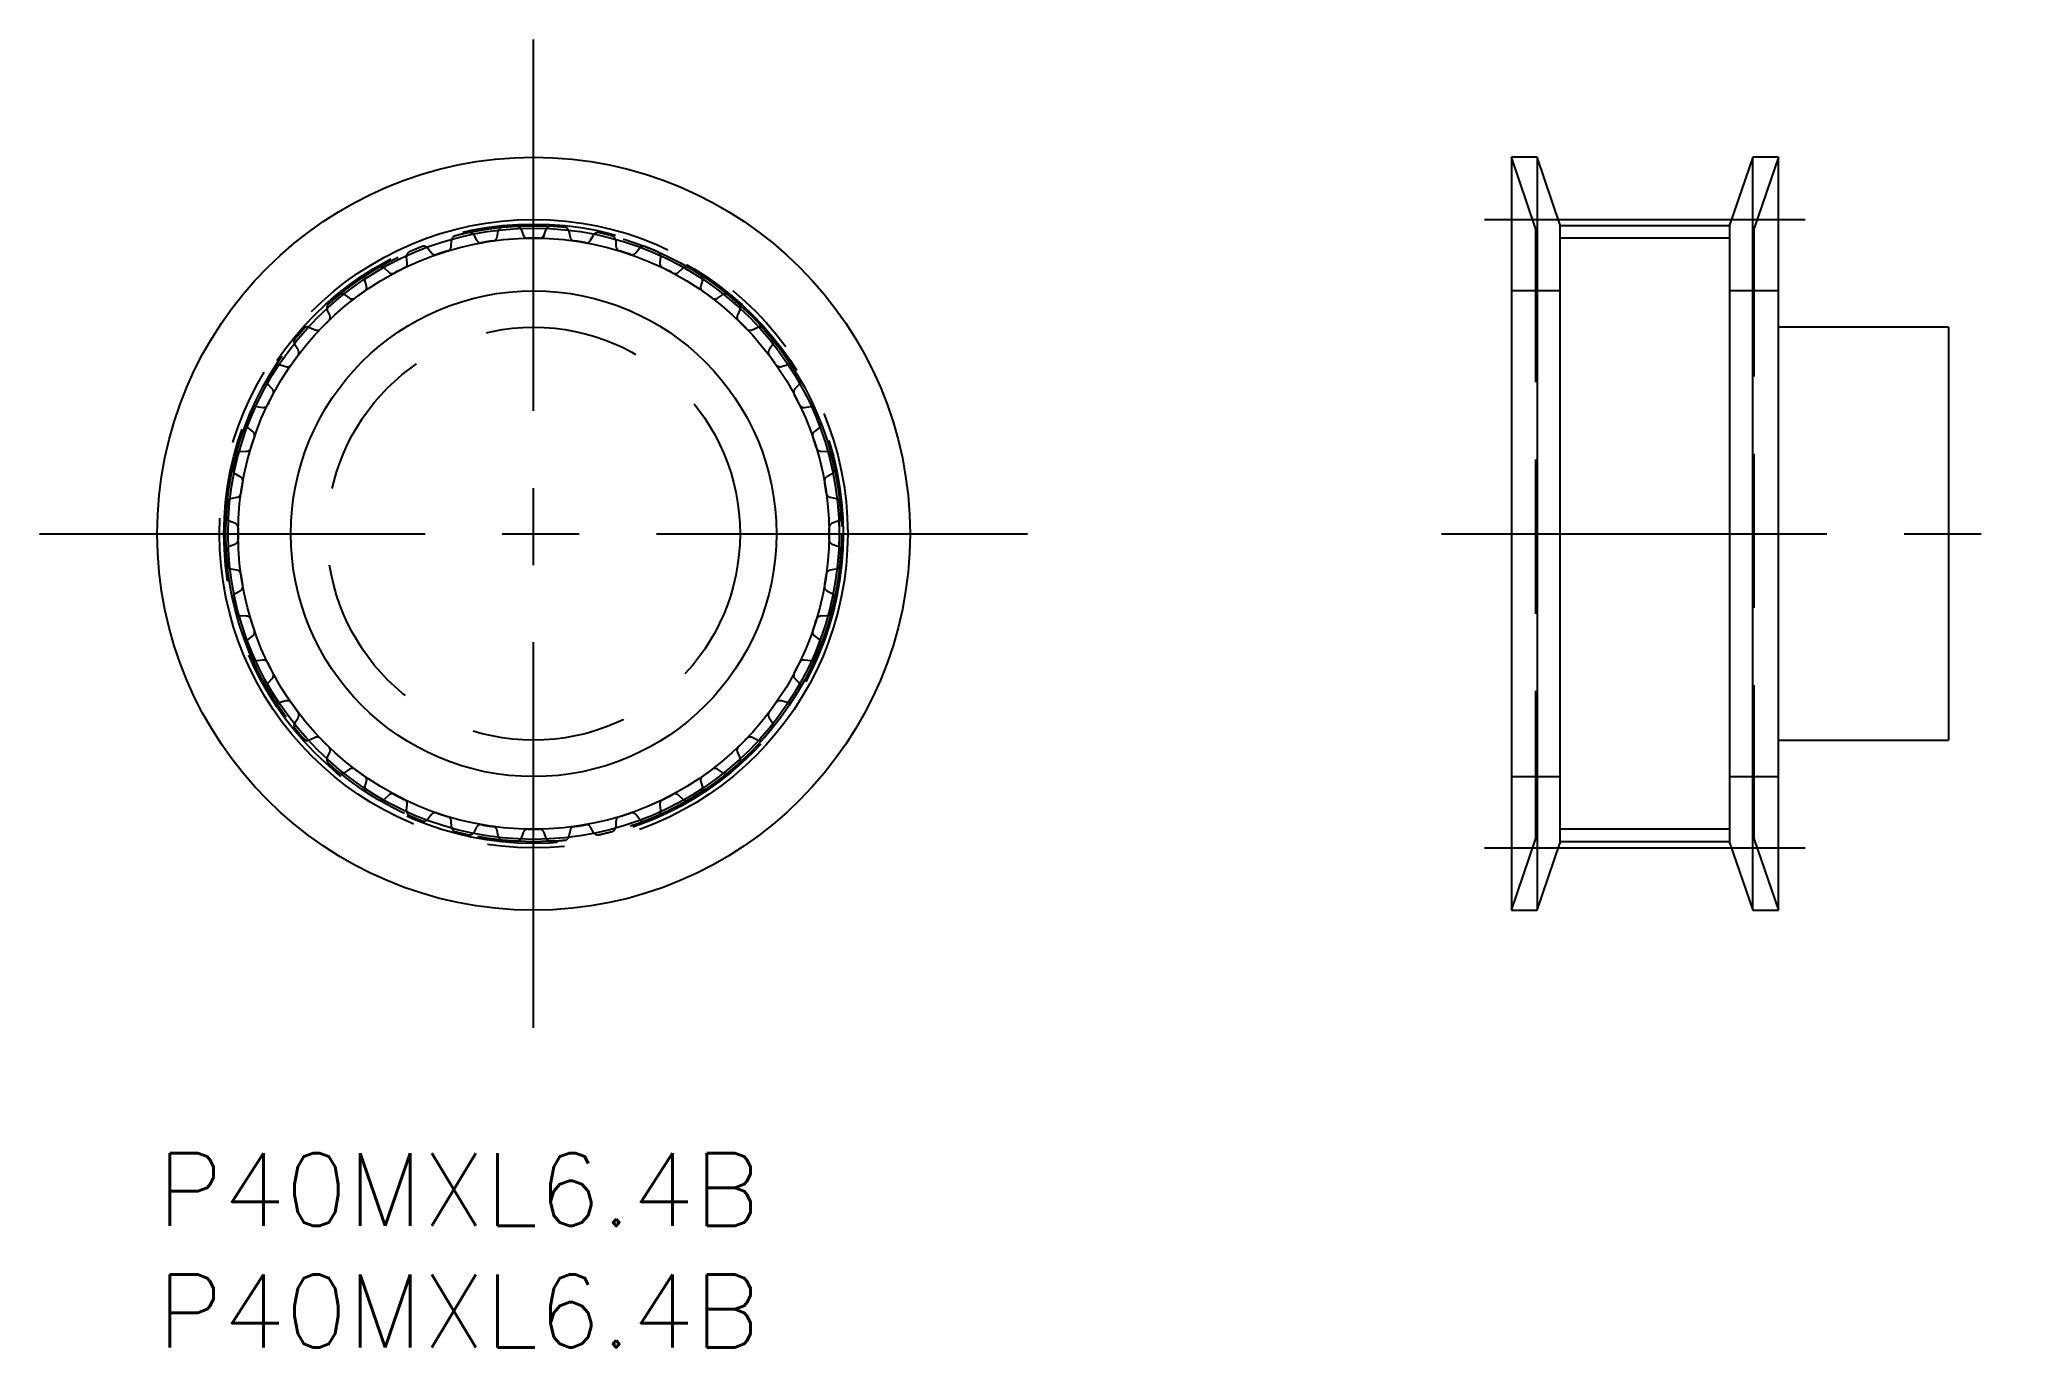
# Model space of a CAD drawing. Extents: x -4.8 to 76.6, y -8 to 45.8.
import ezdxf

# ---------------------------------------------------------------- set-up
doc = ezdxf.new("R2010")
doc.units = 0
doc.header["$LTSCALE"] = 0.5
for name, pattern in [('CENTER', [50.8, 31.75, -6.35, 6.35, -6.35]), ('DASHED', [19.05, 12.7, -6.35]), ('PHANTOM', [63.5, 31.75, -6.35, 6.35, -6.35, 6.35, -6.35])]:
    doc.linetypes.add(name, pattern=pattern)
for name, color, linetype in [('MSM_CENTER', 1, 'CENTER'), ('MSM_CONTINUOUS', 7, 'CONTINUOUS'), ('MSM_DASHED', 4, 'DASHED'), ('MSM_IMAGINARY', 6, 'PHANTOM'), ('MSM_NARROW', 5, 'CONTINUOUS'), ('MSM_PART_NUMBER', 7, 'CONTINUOUS')]:
    doc.layers.add(name, color=color, linetype=linetype)
doc.styles.get("Standard").update_dxf_attribs({"font": 'txt.shx', "height": 3, "bigfont": 'bigfont.shx'})

msp = doc.modelspace()

# ---------------------------------------------------------------- linework, layer by layer
at = {"layer": 'MSM_CENTER'}
for p, q in [((15.5, 5.156), (15.5, 45.844)), ((54.664, 38.435), (67.864, 38.435)), ((-4.844, 25.5), (35.844, 25.5)), ((52.884, 25.5), (76.644, 25.5)), ((54.664, 12.565), (67.864, 12.565))]:
    msp.add_line(p, q, dxfattribs=at)
msp.add_circle((15.5, 25.5), 12.935, dxfattribs=at)
at = {"layer": 'MSM_CONTINUOUS'}
for p, q in [((56.821, 41), (55.764, 41)), ((55.764, 41), (55.764, 10)), ((57.764, 38.25), (56.821, 41)), ((56.821, 41), (56.821, 10)), ((65.707, 41), (64.764, 38.25)), ((66.764, 41), (65.707, 41)), ((65.707, 10), (65.707, 41)), ((66.764, 10), (66.764, 41)), ((57.764, 38.25), (57.764, 12.75)), ((64.764, 38.18), (57.764, 38.18)), ((64.764, 12.75), (64.764, 38.25)), ((73.764, 34), (66.764, 34)), ((73.764, 34), (73.764, 17)), ((66.764, 17), (73.764, 17)), ((56.821, 10), (57.764, 12.75)), ((64.764, 12.82), (57.764, 12.82)), ((64.764, 12.75), (65.707, 10)), ((55.764, 10), (56.821, 10)), ((65.707, 10), (66.764, 10))]:
    msp.add_line(p, q, dxfattribs=at)
for radius in [15.5, 12.583, 10]:
    msp.add_circle((15.5, 25.5), radius, dxfattribs=at)
at = {"layer": 'MSM_DASHED'}
for p, q in [((56.764, 38.083), (55.764, 41)), ((66.764, 41), (65.764, 38.083)), ((12.108, 37.33), (12.116, 37.574)), ((13.034, 37.794), (13.152, 37.581)), ((14, 37.715), (14.046, 37.955)), ((14.987, 38.029), (15.071, 37.799)), ((15.929, 37.799), (16.013, 38.029)), ((16.954, 37.955), (17, 37.715)), ((17.848, 37.581), (17.966, 37.794)), ((18.884, 37.574), (18.892, 37.33)), ((56.764, 38.083), (56.764, 12.917)), ((65.764, 12.917), (65.764, 38.083)), ((10.299, 36.654), (10.269, 36.896)), ((11.141, 37.257), (11.291, 37.065)), ((19.709, 37.065), (19.859, 37.257)), ((20.731, 36.896), (20.701, 36.654)), ((8.618, 35.703), (8.551, 35.937)), ((9.355, 36.43), (9.534, 36.264)), ((21.466, 36.264), (21.645, 36.43)), ((22.449, 35.937), (22.382, 35.703)), ((7.721, 35.335), (7.923, 35.198)), ((23.077, 35.198), (23.279, 35.335)), ((57.764, 35.5), (55.764, 35.5)), ((66.764, 35.5), (64.764, 35.5)), ((7.107, 34.5), (7.003, 34.722)), ((23.997, 34.722), (23.893, 34.5)), ((6.278, 33.997), (6.5, 33.893)), ((24.5, 33.893), (24.722, 33.997)), ((5.802, 33.077), (5.665, 33.279)), ((25.335, 33.279), (25.198, 33.077)), ((5.063, 32.449), (5.297, 32.382)), ((25.703, 32.382), (25.937, 32.449)), ((4.736, 31.466), (4.57, 31.645)), ((26.43, 31.645), (26.264, 31.466)), ((4.104, 30.731), (4.346, 30.701)), ((26.654, 30.701), (26.896, 30.731)), ((3.935, 29.709), (3.743, 29.859)), ((27.257, 29.859), (27.065, 29.709)), ((3.426, 28.884), (3.67, 28.892)), ((27.33, 28.892), (27.574, 28.884)), ((3.419, 27.848), (3.206, 27.966)), ((27.794, 27.966), (27.581, 27.848)), ((3.045, 26.954), (3.285, 27)), ((27.715, 27), (27.955, 26.954)), ((3.201, 25.929), (2.971, 26.013)), ((28.029, 26.013), (27.799, 25.929)), ((2.971, 24.987), (3.201, 25.071)), ((27.799, 25.071), (28.029, 24.987)), ((3.285, 24), (3.045, 24.046)), ((27.955, 24.046), (27.715, 24)), ((3.206, 23.034), (3.419, 23.152)), ((27.581, 23.152), (27.794, 23.034)), ((3.67, 22.108), (3.426, 22.116)), ((27.574, 22.116), (27.33, 22.108)), ((3.743, 21.141), (3.935, 21.291)), ((27.065, 21.291), (27.257, 21.141)), ((4.346, 20.299), (4.104, 20.269)), ((26.896, 20.269), (26.654, 20.299)), ((4.57, 19.355), (4.736, 19.534)), ((26.264, 19.534), (26.43, 19.355)), ((5.297, 18.618), (5.063, 18.551)), ((25.937, 18.551), (25.703, 18.618)), ((5.665, 17.721), (5.802, 17.923)), ((25.198, 17.923), (25.335, 17.721)), ((6.5, 17.107), (6.278, 17.003)), ((7.003, 16.278), (7.107, 16.5)), ((23.893, 16.5), (23.997, 16.278)), ((24.722, 17.003), (24.5, 17.107)), ((7.923, 15.802), (7.721, 15.665)), ((23.279, 15.665), (23.077, 15.802)), ((55.764, 15.5), (57.764, 15.5)), ((64.764, 15.5), (66.764, 15.5)), ((8.551, 15.063), (8.618, 15.297)), ((9.534, 14.736), (9.355, 14.57)), ((21.645, 14.57), (21.466, 14.736)), ((22.382, 15.297), (22.449, 15.063)), ((10.269, 14.104), (10.299, 14.346)), ((11.291, 13.935), (11.141, 13.743)), ((19.859, 13.743), (19.709, 13.935)), ((20.701, 14.346), (20.731, 14.104)), ((12.116, 13.426), (12.108, 13.67)), ((13.152, 13.419), (13.034, 13.206)), ((14.046, 13.045), (14, 13.285)), ((15.071, 13.201), (14.987, 12.971)), ((16.013, 12.971), (15.929, 13.201)), ((17, 13.285), (16.954, 13.045)), ((17.966, 13.206), (17.848, 13.419)), ((18.892, 13.67), (18.884, 13.426)), ((55.764, 10), (56.764, 12.917)), ((65.764, 12.917), (66.764, 10))]:
    msp.add_line(p, q, dxfattribs=at)
for radius in [12.75, 8.5]:
    msp.add_circle((15.5, 25.5), radius, dxfattribs=at)
for centre, radius, start, end in [((12.316, 37.567), 0.2, 104.78159, 178), ((15.5, 25.5), 12.68, 102.21843, 104.78156), ((12.859, 37.697), 0.2, 29, 102.21837), ((13.327, 37.678), 0.2, 209, 280.11756), ((15.5, 25.5), 12.17, 97.88244, 100.11756), ((13.804, 37.753), 0.2, 277.88244, 349), ((14.243, 37.917), 0.2, 95.78159, 169), ((15.5, 25.5), 12.68, 93.21843, 95.78156), ((14.799, 37.96), 0.2, 20, 93.21837), ((15.259, 37.868), 0.2, 200, 271.11756), ((15.5, 25.5), 12.17, 88.88244, 91.11756), ((15.741, 37.868), 0.2, 268.88244, 340), ((16.201, 37.96), 0.2, 86.78156, 160), ((15.5, 25.5), 12.68, 84.21843, 86.78156), ((16.757, 37.917), 0.2, 11, 84.21837), ((17.196, 37.753), 0.2, 191, 262.11756), ((15.5, 25.5), 12.17, 79.88244, 82.11756), ((17.673, 37.678), 0.2, 259.88244, 331), ((18.141, 37.697), 0.2, 77.78156, 151), ((15.5, 25.5), 12.68, 75.21843, 77.78156), ((18.684, 37.567), 0.2, 2, 75.21837), ((10.467, 36.92), 0.2, 113.78158, 187), ((15.5, 25.5), 12.68, 111.21843, 113.78156), ((10.983, 37.134), 0.2, 38, 111.21837), ((11.449, 37.188), 0.2, 218, 289.11756), ((15.5, 25.5), 12.17, 106.88244, 109.11756), ((11.908, 37.337), 0.2, 286.88244, 358), ((19.092, 37.337), 0.2, 182, 253.11756), ((15.5, 25.5), 12.17, 70.88244, 73.11756), ((19.551, 37.188), 0.2, 250.88244, 322), ((20.017, 37.134), 0.2, 68.78156, 142), ((15.5, 25.5), 12.68, 66.21843, 68.78156), ((20.533, 36.92), 0.2, 353, 66.21837), ((8.743, 35.992), 0.2, 122.78158, 196), ((15.5, 25.5), 12.68, 120.21843, 122.78156), ((9.219, 36.284), 0.2, 47, 120.21837), ((9.67, 36.41), 0.2, 227, 298.11756), ((15.5, 25.5), 12.17, 115.88244, 118.11756), ((10.1, 36.629), 0.2, 295.88244, 7), ((20.9, 36.629), 0.2, 173, 244.11756), ((15.5, 25.5), 12.17, 61.88244, 64.11756), ((21.33, 36.41), 0.2, 241.88244, 313), ((21.781, 36.284), 0.2, 59.78156, 133), ((15.5, 25.5), 12.68, 57.21844, 59.78156), ((22.257, 35.992), 0.2, 344, 57.2185), ((15.5, 25.5), 12.68, 129.21843, 131.78156), ((7.609, 35.169), 0.2, 56, 129.21837), ((8.035, 35.364), 0.2, 236, 307.11756), ((15.5, 25.5), 12.17, 124.88244, 127.11756), ((8.426, 35.647), 0.2, 304.88244, 16), ((22.574, 35.647), 0.2, 164, 235.11756), ((15.5, 25.5), 12.17, 52.88244, 55.11756), ((22.965, 35.364), 0.2, 232.88244, 304), ((23.391, 35.169), 0.2, 50.78156, 124), ((15.5, 25.5), 12.68, 48.21843, 50.78156), ((15.5, 25.5), 12.17, 133.88244, 136.11756), ((7.185, 34.806), 0.2, 131.78158, 205), ((6.925, 34.416), 0.2, 313.88244, 25), ((24.075, 34.416), 0.2, 155, 226.11756), ((15.5, 25.5), 12.17, 43.88244, 46.11756), ((23.815, 34.806), 0.2, 335, 48.21837), ((5.831, 33.391), 0.2, 140.78158, 214), ((15.5, 25.5), 12.68, 138.21844, 140.78156), ((6.194, 33.815), 0.2, 65, 138.21844), ((6.584, 34.075), 0.2, 245, 316.11756), ((24.416, 34.075), 0.2, 223.88244, 295), ((24.806, 33.815), 0.2, 41.78157, 115), ((15.5, 25.5), 12.68, 39.21843, 41.78156), ((25.169, 33.391), 0.2, 326, 39.21837), ((15.5, 25.5), 12.17, 142.88244, 145.11756), ((5.636, 32.965), 0.2, 322.88244, 34), ((25.364, 32.965), 0.2, 146, 217.11756), ((15.5, 25.5), 12.17, 34.88244, 37.11756), ((4.716, 31.781), 0.2, 149.78158, 223), ((15.5, 25.5), 12.68, 147.21844, 149.78156), ((5.008, 32.257), 0.2, 74, 147.21844), ((5.353, 32.574), 0.2, 254, 325.11756), ((25.647, 32.574), 0.2, 214.88244, 286), ((25.992, 32.257), 0.2, 32.78157, 106), ((15.5, 25.5), 12.68, 30.21843, 32.78156), ((26.284, 31.781), 0.2, 317, 30.21837), ((15.5, 25.5), 12.17, 151.88244, 154.11756), ((4.59, 31.33), 0.2, 331.88244, 43), ((26.41, 31.33), 0.2, 137, 208.11756), ((15.5, 25.5), 12.17, 25.88244, 28.11756), ((15.5, 25.5), 12.68, 156.21844, 158.78156), ((4.08, 30.533), 0.2, 83, 156.21844), ((4.371, 30.9), 0.2, 263, 334.11756), ((26.629, 30.9), 0.2, 205.88244, 277), ((26.92, 30.533), 0.2, 23.78157, 97), ((15.5, 25.5), 12.68, 21.21844, 23.78156), ((3.866, 30.017), 0.2, 158.78158, 232), ((15.5, 25.5), 12.17, 160.88244, 163.11756), ((3.812, 29.551), 0.2, 340.88244, 52), ((27.188, 29.551), 0.2, 128, 199.11756), ((15.5, 25.5), 12.17, 16.88244, 19.11756), ((27.134, 30.017), 0.2, 308, 21.21844), ((15.5, 25.5), 12.68, 165.21844, 167.78156), ((3.433, 28.684), 0.2, 92, 165.21844), ((3.663, 29.092), 0.2, 272, 343.11756), ((27.337, 29.092), 0.2, 196.88244, 268), ((27.567, 28.684), 0.2, 14.78157, 88), ((15.5, 25.5), 12.68, 12.21843, 14.78156), ((3.303, 28.141), 0.2, 167.78158, 241), ((3.322, 27.673), 0.2, 349.88244, 61), ((27.678, 27.673), 0.2, 119, 190.11756), ((27.697, 28.141), 0.2, 299, 12.21837), ((3.083, 26.757), 0.2, 101, 174.21844), ((3.247, 27.196), 0.2, 281, 352.11756), ((15.5, 25.5), 12.17, 169.88244, 172.11756), ((15.5, 25.5), 12.17, 7.88245, 10.11756), ((27.753, 27.196), 0.2, 187.88238, 259), ((27.917, 26.757), 0.2, 5.78157, 79), ((15.5, 25.5), 12.68, 174.21844, 176.78156), ((3.04, 26.201), 0.2, 176.78158, 250), ((27.96, 26.201), 0.2, 290, 3.21844), ((15.5, 25.5), 12.68, 3.21844, 5.78156), ((3.132, 25.741), 0.2, 358.88244, 70), ((3.132, 25.259), 0.2, 290, 1.11756), ((15.5, 25.5), 12.17, 178.88244, 181.11756), ((27.868, 25.741), 0.2, 110, 181.11756), ((15.5, 25.5), 12.17, 358.88245, 1.11756), ((27.868, 25.259), 0.2, 178.88238, 250), ((3.04, 24.799), 0.2, 110, 183.21837), ((15.5, 25.5), 12.68, 183.21843, 185.78156), ((27.96, 24.799), 0.2, 356.78157, 70), ((15.5, 25.5), 12.68, 354.21843, 356.78156), ((3.083, 24.243), 0.2, 185.78158, 259), ((3.247, 23.804), 0.2, 7.88244, 79), ((15.5, 25.5), 12.17, 187.88244, 190.11756), ((15.5, 25.5), 12.17, 349.88244, 352.11756), ((27.753, 23.804), 0.2, 101, 172.11756), ((27.917, 24.243), 0.2, 281, 354.21837), ((3.303, 22.859), 0.2, 119, 192.21844), ((3.322, 23.327), 0.2, 299, 10.11756), ((27.678, 23.327), 0.2, 169.88244, 241), ((27.697, 22.859), 0.2, 347.78157, 61), ((15.5, 25.5), 12.68, 192.21844, 194.78156), ((3.433, 22.316), 0.2, 194.78158, 268), ((3.663, 21.908), 0.2, 16.88244, 88), ((27.337, 21.908), 0.2, 92, 163.11756), ((27.567, 22.316), 0.2, 272, 345.21837), ((15.5, 25.5), 12.68, 345.21843, 347.78156), ((15.5, 25.5), 12.17, 196.88244, 199.11756), ((3.812, 21.449), 0.2, 308, 19.11756), ((27.188, 21.449), 0.2, 160.88238, 232), ((15.5, 25.5), 12.17, 340.88245, 343.11756), ((3.866, 20.983), 0.2, 128, 201.21844), ((15.5, 25.5), 12.68, 201.21844, 203.78156), ((4.08, 20.467), 0.2, 203.78158, 277), ((26.92, 20.467), 0.2, 263, 336.21837), ((15.5, 25.5), 12.68, 336.21843, 338.78156), ((27.134, 20.983), 0.2, 338.78157, 52), ((4.371, 20.1), 0.2, 25.88244, 97), ((15.5, 25.5), 12.17, 205.88244, 208.11756), ((4.59, 19.67), 0.2, 317, 28.11756), ((26.41, 19.67), 0.2, 151.88244, 223), ((15.5, 25.5), 12.17, 331.88244, 334.11756), ((26.629, 20.1), 0.2, 83, 154.11756), ((4.716, 19.219), 0.2, 137, 210.21844), ((15.5, 25.5), 12.68, 210.21844, 212.78156), ((15.5, 25.5), 12.68, 327.21843, 329.78156), ((26.284, 19.219), 0.2, 329.78157, 43), ((5.008, 18.743), 0.2, 212.78158, 286), ((5.353, 18.426), 0.2, 34.88244, 106), ((15.5, 25.5), 12.17, 214.88244, 217.11756), ((5.636, 18.035), 0.2, 326, 37.11756), ((25.364, 18.035), 0.2, 142.88244, 214), ((15.5, 25.5), 12.17, 322.88244, 325.11756), ((25.647, 18.426), 0.2, 74, 145.11756), ((25.992, 18.743), 0.2, 254, 327.21837), ((5.831, 17.609), 0.2, 146, 219.21844), ((15.5, 25.5), 12.68, 219.21844, 221.78156), ((6.584, 16.925), 0.2, 43.88244, 115), ((24.416, 16.925), 0.2, 65, 136.11756), ((15.5, 25.5), 12.68, 318.21844, 320.78156), ((25.169, 17.609), 0.2, 320.78157, 34), ((6.194, 17.185), 0.2, 221.78158, 295), ((15.5, 25.5), 12.17, 223.88244, 226.11756), ((6.925, 16.584), 0.2, 335, 46.11756), ((24.075, 16.584), 0.2, 133.88244, 205), ((15.5, 25.5), 12.17, 313.88244, 316.11756), ((24.806, 17.185), 0.2, 245, 318.21844), ((7.185, 16.194), 0.2, 155, 228.21844), ((15.5, 25.5), 12.68, 228.21844, 230.78156), ((7.609, 15.831), 0.2, 230.78158, 304), ((8.035, 15.636), 0.2, 52.88244, 124), ((15.5, 25.5), 12.17, 232.88244, 235.11756), ((8.426, 15.353), 0.2, 344, 55.11756), ((22.574, 15.353), 0.2, 124.88244, 196), ((15.5, 25.5), 12.17, 304.88244, 307.11756), ((22.965, 15.636), 0.2, 56, 127.11756), ((23.391, 15.831), 0.2, 236, 309.21844), ((15.5, 25.5), 12.68, 309.21844, 311.78156), ((23.815, 16.194), 0.2, 311.78157, 25), ((8.743, 15.008), 0.2, 164, 237.21844), ((15.5, 25.5), 12.68, 237.21844, 239.78156), ((9.67, 14.59), 0.2, 61.88244, 133), ((15.5, 25.5), 12.17, 241.88244, 244.11756), ((15.5, 25.5), 12.17, 295.88244, 298.11756), ((21.33, 14.59), 0.2, 47, 118.11756), ((15.5, 25.5), 12.68, 300.21844, 302.78156), ((22.257, 15.008), 0.2, 302.78157, 16), ((9.219, 14.716), 0.2, 239.78158, 313), ((10.1, 14.371), 0.2, 353, 64.11756), ((10.467, 14.08), 0.2, 173, 246.21837), ((15.5, 25.5), 12.68, 246.21843, 248.78156), ((11.449, 13.812), 0.2, 70.88244, 142), ((15.5, 25.5), 12.17, 250.88244, 253.11756), ((11.908, 13.663), 0.2, 2, 73.11756), ((19.092, 13.663), 0.2, 106.88238, 178), ((15.5, 25.5), 12.17, 286.88245, 289.11756), ((19.551, 13.812), 0.2, 38, 109.11756), ((15.5, 25.5), 12.68, 291.21844, 293.78156), ((20.533, 14.08), 0.2, 293.78157, 7), ((20.9, 14.371), 0.2, 115.88244, 187), ((21.781, 14.716), 0.2, 227, 300.21844), ((10.983, 13.866), 0.2, 248.78158, 322), ((12.316, 13.433), 0.2, 182, 255.21837), ((15.5, 25.5), 12.68, 255.21843, 257.78156), ((12.859, 13.303), 0.2, 257.78158, 331), ((13.327, 13.322), 0.2, 79.88244, 151), ((15.5, 25.5), 12.17, 259.88244, 262.11756), ((13.804, 13.247), 0.2, 11, 82.11756), ((14.243, 13.083), 0.2, 191, 264.21837), ((15.259, 13.132), 0.2, 88.88238, 160), ((15.5, 25.5), 12.17, 268.88245, 271.11756), ((15.741, 13.132), 0.2, 20, 91.11756), ((16.757, 13.083), 0.2, 275.78157, 349), ((17.196, 13.247), 0.2, 97.88238, 169), ((15.5, 25.5), 12.17, 277.88245, 280.11756), ((17.673, 13.322), 0.2, 29, 100.11756), ((18.141, 13.303), 0.2, 209, 282.21844), ((15.5, 25.5), 12.68, 282.21844, 284.78156), ((18.684, 13.433), 0.2, 284.78157, 358), ((20.017, 13.866), 0.2, 218, 291.21844), ((15.5, 25.5), 12.68, 264.21843, 266.78156), ((14.799, 13.04), 0.2, 266.78157, 340), ((16.201, 13.04), 0.2, 200, 273.21844), ((15.5, 25.5), 12.68, 273.21844, 275.78156)]:
    msp.add_arc(centre, radius, start, end, dxfattribs=at)
at = {"layer": 'MSM_IMAGINARY'}
msp.add_circle((15.5, 25.5), 12.68, dxfattribs=at)
at = {"layer": 'MSM_NARROW'}
for p, q in [((15.071, 37.799), (15.12, 37.664)), ((15.929, 37.799), (15.88, 37.664)), ((64.764, 37.67), (57.764, 37.67)), ((64.764, 13.33), (57.764, 13.33))]:
    msp.add_line(p, q, dxfattribs=at)
msp.add_circle((15.5, 25.5), 12.17, dxfattribs=at)

# ---------------------------------------------------------------- texts
at = {"layer": 'MSM_PART_NUMBER'}
for p in [(0, -3), (0, -8)]:
    msp.add_text('P40MXL6.4B', height=3, dxfattribs=at).set_placement(p)

doc.saveas('drawing.dxf')
